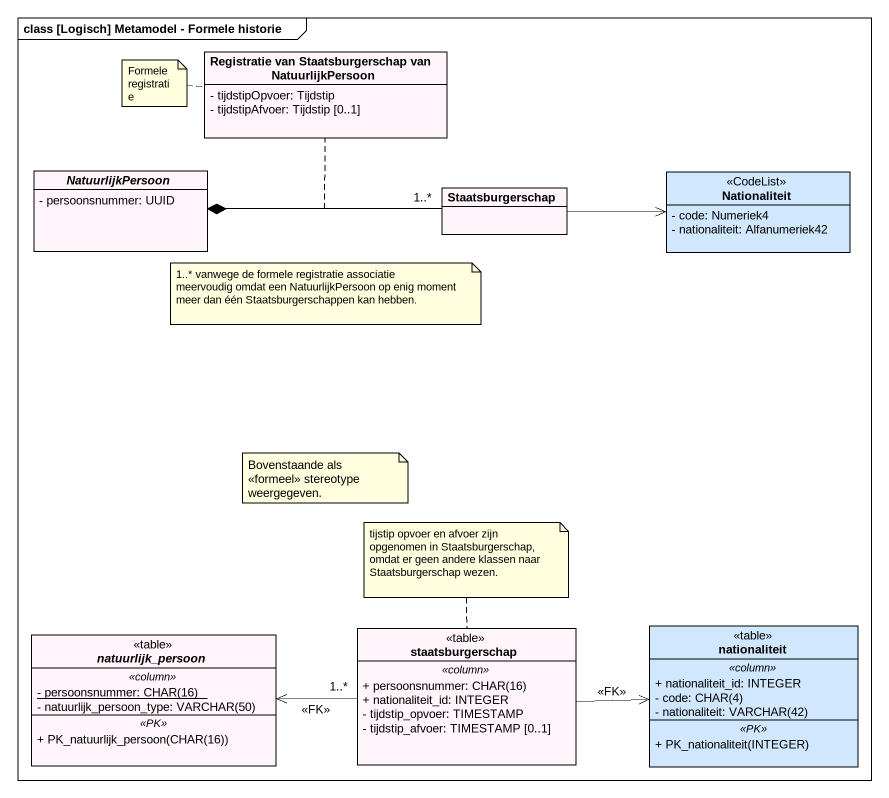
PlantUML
@startuml
mainframe class [Logisch] Metamodel - Formele historie
hide circle
hide empty members
skinparam classAttributeIconSize 0
class "Registratie van Staatsburgerschap van NatuurlijkPersoon" as Registratie_van #FFF5FA {
  - tijdstipOpvoer: Tijdstip
  - tijdstipAfvoer: Tijdstip [0..1]
}
abstract class NatuurlijkPersoon #FFF5FA {
  - persoonsnummer: UUID
}
class Staatsburgerschap #FFF5FA
class Nationaliteit <<CodeList>> #D0E7FE {
  - code: Numeriek4
  - nationaliteit: Alfanumeriek42
}
abstract class natuurlijk_persoon <<table>> #FFF5FA {
  .. <<column>> ..
  {static} {field} - persoonsnummer: CHAR(16)
  {field} - natuurlijk_persoon_type: VARCHAR(50)
  .. <<PK>> ..
  + PK_natuurlijk_persoon(CHAR(16))
}
class staatsburgerschap <<table>> #FFF5FA {
  .. <<column>> ..
  {field} + persoonsnummer: CHAR(16)
  + nationaliteit_id: INTEGER
  - tijdstip_opvoer: TIMESTAMP
  - tijdstip_afvoer: TIMESTAMP [0..1]
}
class nationaliteit <<table>> #D0E7FE {
  .. <<column>> ..
  + nationaliteit_id: INTEGER
  {field} - code: CHAR(4)
  {field} - nationaliteit: VARCHAR(42)
  .. <<PK>> ..
  + PK_nationaliteit(INTEGER)
}
Staatsburgerschap "1..*" -left-* NatuurlijkPersoon
(Staatsburgerschap, NatuurlijkPersoon) .. Registratie_van
Staatsburgerschap -right-> Nationaliteit
staatsburgerschap "1..*" -left-> natuurlijk_persoon : <<FK>>
staatsburgerschap -right-> nationaliteit : <<FK>>
note left of Registratie_van : Formele registratie
note as N2
  1..* vanwege de formele registratie associatie
  meervoudig omdat een NatuurlijkPersoon op enig moment meer dan één Staatsburgerschappen kan hebben.
end note
note as N3
  Bovenstaande als <<formeel>> stereotype weergegeven.
end note
note top of staatsburgerschap : tijstip opvoer en afvoer zijn opgenomen in Staatsburgerschap, omdat er geen andere klassen naar Staatsburgerschap wezen.
@enduml
